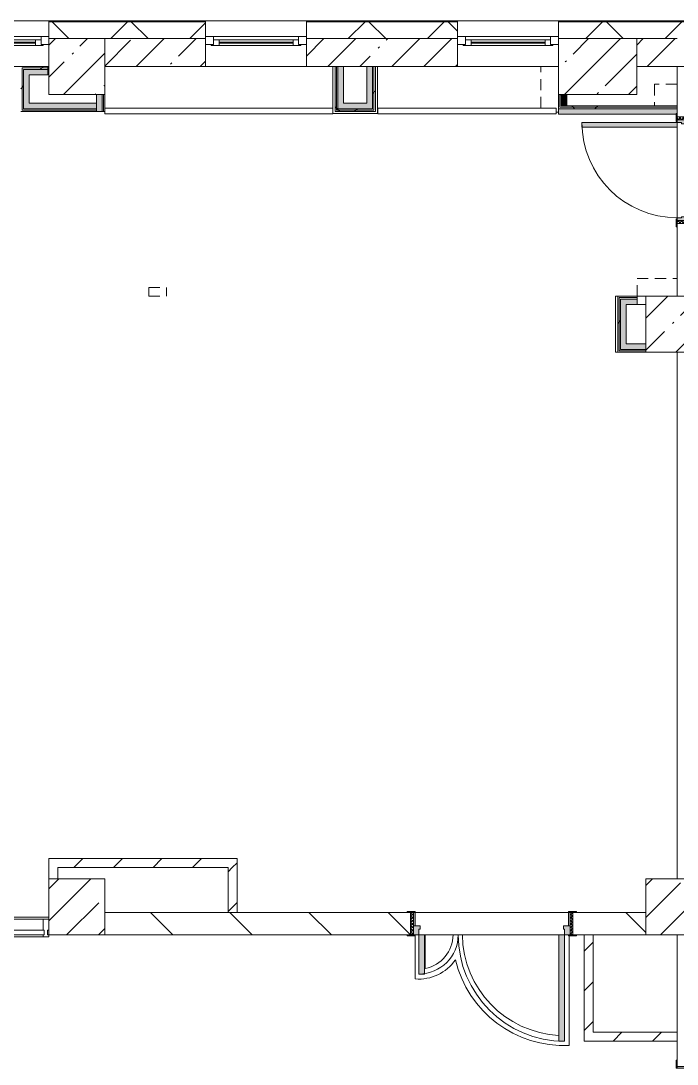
# Model space of a CAD drawing. Header units: millimetres. Extents: x 35143 to 244272, y -8553 to 29000.
# Drawn here: x 232612 to 238472, y 12246 to 21558 of the extents above; entities that cross this region are included whole.
import ezdxf

# ---------------------------------------------------------------- set-up
doc = ezdxf.new("R2010")
doc.units = ezdxf.units.MM
doc.linetypes.add('200_ШТРИХ__ш1_п0_6_', pattern=[160, 100, -60])
for name, color, linetype, lineweight in [('A-DETL-MBND-1', 7, '200_ШТРИХ__ш1_п0_6_', 9), ('A-GLAZ-1', 7, 'Continuous', 5), ('A-GLAZ-CURT-1', 7, 'Continuous', 5), ('A-GLAZ-CWMG-1', 7, 'Continuous', 5), ('A-WALL', 7, 'Continuous', 9), ('A-WALL-4', 7, 'Continuous', 5), ('I-WALL-5', 7, 'Continuous', 5), ('S-COLS-1', 7, 'Continuous', 5)]:
    doc.layers.add(name, color=color, linetype=linetype, lineweight=lineweight)
for name, color, linetype, lineweight, true_color in [('A-DOOR-3', 7, 'Continuous', 5, 0xaaaaaa), ('A-DOOR-4', 7, 'Continuous', 5, 0xe2e2e2), ('A-DOOR-FRAM-3', 7, 'Continuous', 5, 0xe2e2e2), ('A-DOOR-FRAM-4', 7, 'Continuous', 5, 0xaaaaaa), ('A-FLOR-2', 7, 'Continuous', 5, 0xaaaaaa), ('I-WALL-3', 7, 'Continuous', 5, 0xe7e7e7), ('I-WALL-4', 7, 'Continuous', 9, 0xe7e7e7)]:
    doc.layers.add(name, color=color, linetype=linetype, lineweight=lineweight, true_color=true_color)
pattern_1 = [(45, (117261.88, 0), (-285.1231, 285.1231), []), (45, (117547, 0), (-285.1231, 285.1231), [504.031, -100.806, 16.764, -84.042])]
pattern_2 = [(45, (117261.88, 0), (-176.7767, 176.7767), [])]
pattern_3 = [(45, (117261.9, 0), (-530.33, 530.33), []), (135, (117261.9, 0), (-530.33, -530.33), [])]

# ---------------------------------------------------------------- blocks, each defined once
blk = doc.blocks.new('110_Дверь_СКБ_2Ст - Д-1_л_Лестничная клетка EIS60 2-32142534-2_1_2_птичка')
at = {"layer": 'A-DOOR-4'}
for points in [[(662.5, 110), (662.5, 1010), (612.5, 1010), (612.5, 110)], [(-587.5, 510), (-637.5, 510), (-637.5, 110), (-587.5, 110), (-587.5, 433.2)], [(712.5, 30), (697.5, 30), (697.5, -110), (712.5, -110), (712.5, -30.6)]]:
    blk.add_hatch(color=256, dxfattribs=at).paths.add_polyline_path(points)
h = blk.add_hatch(color=256, dxfattribs=at)
h.paths.add_polyline_path([(712.5, 110), (662.5, 110), (662.5, 60), (652.5, 60), (652.5, 30), (712.5, 30)])
h.paths.add_polyline_path([(-627.5, 30), (-627.5, 60), (-637.5, 60), (-637.5, 110), (-687.5, 110), (-687.5, 30)])
at = {"layer": 'A-DOOR-FRAM-3'}
for points in [[(-672.5, 110), (-672.5, 118), (-742.5, 118), (-742.5, 110)], [(767.5, 110), (767.5, 118), (697.5, 118), (697.5, 110)], [(-672.5, 30), (-687.5, 30), (-687.5, -110), (-672.5, -110), (-672.5, -30.6)], [(-672.5, -110), (-742.5, -110), (-742.5, -118), (-672.5, -118)], [(767.5, -118), (767.5, -110), (697.5, -110), (697.5, -118)]]:
    blk.add_hatch(color=256, dxfattribs=at).paths.add_polyline_path(points)
at = {"layer": 'A-DOOR-3'}
for p, q in [((662.5, 1010), (612.5, 1010)), ((612.5, 1010), (612.5, 110)), ((662.5, 110), (662.5, 1010)), ((-637.5, 510), (-637.5, 110)), ((-587.5, 510), (-637.5, 510)), ((-587.5, 110), (-587.5, 510)), ((-637.5, 110), (-587.5, 110)), ((612.5, 110), (662.5, 110))]:
    blk.add_line(p, q, dxfattribs=at)
for centre, radius, start, end in [((662.5, 110), 900, 90, 180), ((-637.5, 110), 400, 360, 90)]:
    blk.add_arc(centre, radius, start, end, dxfattribs=at)
at = {"layer": 'A-DOOR-FRAM-4'}
for p, q in [((-672.5, 118), (-742.5, 118)), ((-742.5, 118), (-742.5, 110)), ((-742.5, 110), (-672.5, 110)), ((-637.5, 110), (-687.5, 110)), ((-687.5, 110), (-687.5, 30)), ((-672.5, 110), (-672.5, 118)), ((-637.5, 60), (-637.5, 110)), ((662.5, 110), (662.5, 60)), ((712.5, 110), (662.5, 110)), ((767.5, 118), (697.5, 118)), ((697.5, 118), (697.5, 110)), ((697.5, 110), (767.5, 110)), ((712.5, 30), (712.5, 110)), ((767.5, 110), (767.5, 118)), ((-687.5, 30), (-627.5, 30)), ((-672.5, 30), (-687.5, 30)), ((-687.5, 30), (-687.5, -110)), ((-672.5, -110), (-672.5, 30)), ((-627.5, 60), (-637.5, 60)), ((-627.5, 30), (-627.5, 60)), ((662.5, 60), (652.5, 60)), ((652.5, 60), (652.5, 30)), ((652.5, 30), (712.5, 30)), ((712.5, 30), (697.5, 30)), ((697.5, 30), (697.5, -110)), ((712.5, -110), (712.5, 30)), ((-672.5, -110), (-742.5, -110)), ((-742.5, -110), (-742.5, -118)), ((-742.5, -118), (-672.5, -118)), ((-687.5, -110), (-672.5, -110)), ((-672.5, -118), (-672.5, -110)), ((697.5, -110), (712.5, -110)), ((767.5, -110), (697.5, -110)), ((697.5, -110), (697.5, -118)), ((697.5, -118), (767.5, -118)), ((767.5, -118), (767.5, -110))]:
    blk.add_line(p, q, dxfattribs=at)
blk = doc.blocks.new('120_Окно_СКБ_1Ст - 120_Окно_СКБ_1Ст 900х2500_h_ с форточкой-V139-2_1_2_птичка')
at = {"layer": 'A-GLAZ-1'}
for p, q in [((-450, -127), (-450, -57)), ((-450, -57), (-380, -57)), ((450, -57), (-450, -57)), ((-380, -57), (-380, -127)), ((380, -87), (-380, -87)), ((-380, -87), (-380, -127)), ((-330, -137), (-330, -87)), ((330, -137), (330, -87)), ((380, -127), (380, -57)), ((380, -57), (450, -57)), ((380, -127), (380, -87)), ((450, -57), (450, -127)), ((-380, -127), (-450, -127)), ((-450, -127), (-400, -127)), ((-380, -127), (-400, -127)), ((-400, -127), (-400, -137)), ((-400, -137), (400, -137)), ((400, -137), (-400, -137)), ((-330, -107), (330, -107)), ((330, -117), (-330, -117)), ((450, -127), (380, -127)), ((400, -127), (380, -127)), ((400, -127), (449.8, -127)), ((400, -137), (400, -127))]:
    blk.add_line(p, q, dxfattribs=at)
blk = doc.blocks.new('110_Дверь_СКБ_1Ст_Внутренняя1 - Д-8 950x2100h_охрана-V90-2_1_2_птичка')
at = {"layer": 'A-DOOR-3'}
h = blk.add_hatch(dxfattribs=at)
h.set_pattern_fill('FP_100', color=256, style=0, pattern_type=2)
h.set_pattern_definition([(135, (1826.41, 164.685), (-14.14214, -14.14214), []), (225, (1826.41, 164.685), (14.14214, -14.14214), [])])
h.paths.add_polyline_path([(487.5, 100), (462.5, 100), (462.5, -100), (487.5, -100), (487.5, -34.8)])
at = {"layer": 'A-DOOR-4'}
h = blk.add_hatch(color=256, dxfattribs=at)
h.paths.add_polyline_path([(-437.5, 100), (-437.5, 20), (-402.5, 20), (-402.5, 60), (-412.5, 60), (-416.2, 100)])
h.paths.add_polyline_path([(437.5, 100), (437.5, 60), (427.5, 60), (427.5, 20), (462.5, 20), (462.5, 100)])
at = {"layer": 'A-DOOR-FRAM-3'}
for points in [[(397.5, 950), (397.5, 100), (437.5, 100), (437.5, 950)], [(-492.5, 108), (-492.5, 100), (-422.5, 100), (-422.5, 108)], [(511.4, 108), (447.5, 108), (447.5, 100), (517.5, 100), (517.5, 108)], [(-422.5, 20), (-437.5, 20), (-437.5, -100), (-422.5, -100), (-422.5, -34.8)], [(462.5, 20), (447.5, 20), (447.5, -100), (462.5, -100), (462.5, -34.8)], [(-492.5, -100), (-492.5, -108), (-422.5, -108), (-422.5, -100)], [(517.5, -100), (447.5, -100), (447.5, -108), (517.5, -108)]]:
    blk.add_hatch(color=256, dxfattribs=at).paths.add_polyline_path(points)
at = {"layer": 'A-DOOR-FRAM-4'}
h = blk.add_hatch(dxfattribs=at)
h.set_pattern_fill('FP_101', color=256, style=0, pattern_type=2)
h.set_pattern_definition([(45, (-296.384, 164.685), (-14.1421, 14.1421), []), (135, (-296.384, 164.685), (-14.1421, -14.1421), [])])
h.paths.add_polyline_path([(-437.5, 100), (-462.5, 100), (-462.5, -100), (-437.5, -100), (-437.5, -34.8)])
at = {"layer": 'A-DOOR-3'}
for p, q in [((437.5, 950), (397.5, 950)), ((397.5, 950), (397.5, 100)), ((437.5, 100), (437.5, 950)), ((397.5, 100), (437.5, 100))]:
    blk.add_line(p, q, dxfattribs=at)
blk.add_arc((437.5, 100), 850, 90, 180, dxfattribs=at)
at = {"layer": 'A-DOOR-FRAM-4'}
for p, q in [((-422.5, 108), (-492.5, 108)), ((-492.5, 108), (-492.5, 100)), ((-492.5, 100), (-422.5, 100)), ((-437.5, 100), (-462.5, 100)), ((-462.5, 100), (-462.5, -100)), ((-412.5, 100), (-437.5, 100)), ((-437.5, 100), (-437.5, 20)), ((-437.5, -100), (-437.5, 100)), ((-422.5, 100), (-437.5, 100)), ((-437.5, 100), (-437.5, 99)), ((-437.5, 99), (-422.5, 99)), ((-422.5, 100), (-422.5, 108)), ((-422.5, 99), (-422.5, 100)), ((-412.5, 60), (-412.5, 100)), ((437.5, 100), (437.5, 60)), ((462.5, 100), (437.5, 100)), ((517.5, 108), (447.5, 108)), ((447.5, 108), (447.5, 100)), ((462.5, 100), (447.5, 100)), ((447.5, 100), (447.5, 99)), ((447.5, 100), (517.5, 100)), ((447.5, 99), (462.5, 99)), ((462.5, 20), (462.5, 100)), ((487.5, 100), (462.5, 100)), ((462.5, 100), (462.5, -100)), ((462.5, 99), (462.5, 100)), ((487.5, -100), (487.5, 100)), ((517.5, 100), (517.5, 108)), ((-437.5, 20), (-402.5, 20)), ((-422.5, 20), (-437.5, 20)), ((-437.5, 20), (-437.5, -100)), ((-422.5, -100), (-422.5, 20)), ((-402.5, 60), (-412.5, 60)), ((-402.5, 20), (-402.5, 60)), ((437.5, 60), (427.5, 60)), ((427.5, 60), (427.5, 20)), ((427.5, 20), (462.5, 20)), ((462.5, 20), (447.5, 20)), ((447.5, 20), (447.5, -100)), ((462.5, -100), (462.5, 20)), ((-422.5, -100), (-492.5, -100)), ((-492.5, -100), (-492.5, -108)), ((-492.5, -108), (-422.5, -108)), ((-462.5, -100), (-437.5, -100)), ((-437.5, -100), (-422.5, -100)), ((-422.5, -108), (-422.5, -100)), ((447.5, -100), (462.5, -100)), ((517.5, -100), (447.5, -100)), ((447.5, -100), (447.5, -108)), ((447.5, -108), (517.5, -108)), ((462.5, -100), (487.5, -100)), ((517.5, -108), (517.5, -100))]:
    blk.add_line(p, q, dxfattribs=at)
blk = doc.blocks.new('120_Окно_СКБ_2Ст_Фрамуга сверху - 120_Окно_СКБ_2Ст_2300х2500_h_ ДОО-V162-2_1_2_птичка')
at = {"layer": 'A-GLAZ-1'}
for p, q in [((-1150, -127), (-1150, -57)), ((-1150, -57), (-1080, -57)), ((1150, -57), (-1150, -57)), ((-1080, -57), (-1080, -127)), ((-1080, -57), (1080, -57)), ((520, -87), (-1080, -87)), ((-1080, -87), (-1080, -127)), ((-1030, -137), (-1030, -87)), ((470, -137), (470, -87)), ((520, -127), (520, -57)), ((520, -57), (590, -57)), ((520, -127), (520, -87)), ((590, -57), (590, -127)), ((1080, -87), (590, -87)), ((590, -87), (590, -127)), ((640, -137), (640, -87)), ((1030, -137), (1030, -87)), ((1080, -127), (1080, -57)), ((1080, -57), (1150, -57)), ((1080, -127), (1080, -87)), ((1150, -57), (1150, -127)), ((-1080, -127), (-1150, -127)), ((-1150, -127), (-1100, -127)), ((-1080, -127), (-1100, -127)), ((-1100, -127), (-1100, -137)), ((-1100, -137), (540, -137)), ((540, -137), (-1100, -137)), ((-1030, -107), (470, -107)), ((470, -117), (-1030, -117)), ((590, -127), (520, -127)), ((540, -127), (520, -127)), ((540, -127), (570, -127)), ((540, -127), (570, -127)), ((540, -137), (540, -127)), ((590, -127), (570, -127)), ((570, -127), (570, -137)), ((570, -137), (1100, -137)), ((1100, -137), (570, -137)), ((640, -107), (1030, -107)), ((1030, -117), (640, -117)), ((1150, -127), (1080, -127)), ((1100, -127), (1080, -127)), ((1100, -127), (1150, -127)), ((1100, -137), (1100, -127))]:
    blk.add_line(p, q, dxfattribs=at)
blk = doc.blocks.new('120_Окно_СКБ_1Ст - 120_Окно_СКБ_1Ст 900х2500_h_ с форточкой-22877787-2_1_2_птичка')
at = {"layer": 'A-GLAZ-1'}
for p, q in [((-450, -127), (-450, -57)), ((-450, -57), (-380, -57)), ((450, -57), (-450, -57)), ((-380, -57), (-380, -127)), ((380, -87), (-380, -87)), ((-380, -87), (-380, -127)), ((-330, -137), (-330, -87)), ((330, -137), (330, -87)), ((380, -127), (380, -57)), ((380, -57), (450, -57)), ((380, -127), (380, -87)), ((450, -57), (450, -127)), ((-380, -127), (-450, -127)), ((-450, -127), (-400, -127)), ((-380, -127), (-400, -127)), ((-400, -127), (-400, -137)), ((-400, -137), (400, -137)), ((400, -137), (-400, -137)), ((-330, -107), (330, -107)), ((330, -117), (-330, -117)), ((450, -127), (380, -127)), ((400, -127), (380, -127)), ((400, -127), (450, -127)), ((400, -137), (400, -127))]:
    blk.add_line(p, q, dxfattribs=at)
blk = doc.blocks.new('BSC_Колонна _Прямоугольная - 700х500-23282984-2_1_2_птичка')
at = {"layer": 'S-COLS-1'}
h = blk.add_hatch(dxfattribs=at)
h.set_pattern_fill('FP_152', color=256, style=0, pattern_type=2)
h.set_pattern_definition([(45, (-120500, -21150), (-285.1231, 285.1231), []), (45, (-120214.88, -21150), (-285.1231, 285.1231), [504.031, -100.806, 16.764, -84.042])])
h.paths.add_polyline_path([(-138.1, -250), (350, -250), (350, 250), (-350, 250), (-350, -250)])
for p, q in [((350, 250), (-350, 250)), ((-350, 250), (-350, -250)), ((350, -250), (350, 250)), ((-350, -250), (350, -250))]:
    blk.add_line(p, q, dxfattribs=at)
blk = doc.blocks.new('BSC_Колонна _Прямоугольная - 500х500-23282985-2_1_2_птичка')
at = {"layer": 'S-COLS-1'}
h = blk.add_hatch(dxfattribs=at)
h.set_pattern_fill('FP_153', color=256, style=0, pattern_type=2)
h.set_pattern_definition([(45, (-115850.45, -21150), (-285.1231, 285.1231), []), (45, (-115565.32, -21150), (-285.1231, 285.1231), [504.031, -100.806, 16.764, -84.042])])
h.paths.add_polyline_path([(-250, -250), (250, -250), (250, 250), (-250, 250), (-250, -95.3)])
for p, q in [((250, 250), (-250, 250)), ((-250, 250), (-250, -250)), ((250, -250), (250, 250)), ((-250, -250), (250, -250))]:
    blk.add_line(p, q, dxfattribs=at)
blk = doc.blocks.new('BSC_Колонна _Прямоугольная - 500х500-22291386-2_1_2_птичка')
at = {"layer": 'S-COLS-1'}
h = blk.add_hatch(dxfattribs=at)
h.set_pattern_fill('FP_173', color=256, style=0, pattern_type=2)
h.set_pattern_definition([(45, (-121180, -13650), (-285.1231, 285.1231), []), (45, (-120894.88, -13650), (-285.1231, 285.1231), [504.031, -100.806, 16.764, -84.042])])
h.paths.add_polyline_path([(-250, -250), (250, -250), (250, 250), (-250, 250), (-250, -115.2)])
for p, q in [((250, 250), (-250, 250)), ((-250, 250), (-250, -250)), ((250, -250), (250, 250)), ((-250, -250), (250, -250))]:
    blk.add_line(p, q, dxfattribs=at)
blk = doc.blocks.new('BSC_Колонна _Прямоугольная - 500х500-V196-2_1_2_птичка')
at = {"layer": 'S-COLS-1'}
h = blk.add_hatch(dxfattribs=at)
h.set_pattern_fill('FP_182', color=256, style=0, pattern_type=2)
h.set_pattern_definition([(45, (-121180, -18850), (-285.1231, 285.1231), []), (45, (-120894.88, -18850), (-285.1231, 285.1231), [504.031, -100.806, 16.764, -84.042])])
h.paths.add_polyline_path([(-250, -250), (250, -250), (250, 250), (-250, 250), (-250, -109.1)])
for p, q in [((250, 250), (-250, 250)), ((-250, 250), (-250, -250)), ((250, -250), (250, 250)), ((-250, -250), (250, -250))]:
    blk.add_line(p, q, dxfattribs=at)
blk = doc.blocks.new('110_Дверь_СКБ_2Ст - Д-6_п__ ДОО_Дв_1450x2100h_Дверь из раздевальной в коридор-32371698-2_1_2_птичка')
at = {"layer": 'A-DOOR-3'}
h = blk.add_hatch(dxfattribs=at)
h.set_pattern_fill('FP_188', color=256, style=0, pattern_type=2)
h.set_pattern_definition([(225, (1576.41, -164.685), (-14.14214, 14.14214), []), (135, (1576.41, -164.685), (14.14214, 14.14214), [])])
h.paths.add_polyline_path([(737.5, -100), (737.5, 100), (712.5, 100), (712.5, -100)])
at = {"layer": 'A-DOOR-4'}
h = blk.add_hatch(color=256, dxfattribs=at)
h.paths.add_polyline_path([(-637.5, -100), (-637.5, -50), (-627.5, -50), (-627.5, -20), (-687.5, -20), (-687.5, -100)])
h.paths.add_polyline_path([(662.5, -100), (712.5, -100), (712.5, -20), (652.5, -20), (652.5, -50), (662.5, -50)])
for points in [[(-587.5, -450), (-587.5, -100), (-637.5, -100), (-637.5, -450)], [(612.5, -1050), (662.5, -1050), (662.5, -100), (612.5, -100)]]:
    blk.add_hatch(color=256, dxfattribs=at).paths.add_polyline_path(points)
at = {"layer": 'A-DOOR-FRAM-3'}
for points in [[(-672.5, 100), (-672.5, 108), (-742.5, 108), (-742.5, 100)], [(-672.5, -20), (-672.5, 100), (-687.5, 100), (-687.5, -20)], [(767.5, 100), (767.5, 108), (697.5, 108), (697.5, 100)], [(712.5, -20), (712.5, 100), (697.5, 100), (697.5, -20)], [(-672.5, -108), (-672.5, -100), (-742.5, -100), (-742.5, -108)], [(767.5, -108), (767.5, -100), (697.5, -100), (697.5, -108)]]:
    blk.add_hatch(color=256, dxfattribs=at).paths.add_polyline_path(points)
at = {"layer": 'A-DOOR-FRAM-4'}
h = blk.add_hatch(dxfattribs=at)
h.set_pattern_fill('FP_189', color=256, style=0, pattern_type=2)
h.set_pattern_definition([(315, (-546.384, -164.685), (-14.1421, -14.1421), []), (225, (-546.384, -164.685), (-14.1421, 14.1421), [])])
h.paths.add_polyline_path([(-687.5, -100), (-687.5, 100), (-712.5, 100), (-712.5, -100)])
at = {"layer": 'A-DOOR-3'}
for p, q in [((-637.5, -100), (-587.5, -100)), ((-637.5, -450), (-637.5, -100)), ((-587.5, -100), (-587.5, -450)), ((612.5, -100), (662.5, -100)), ((612.5, -1050), (612.5, -100)), ((662.5, -100), (662.5, -1050)), ((-587.5, -450), (-637.5, -450)), ((662.5, -1050), (612.5, -1050))]:
    blk.add_line(p, q, dxfattribs=at)
for centre, radius, start, end in [((-637.5, -100), 350, 270, 0), ((662.5, -100), 950, 180, 270)]:
    blk.add_arc(centre, radius, start, end, dxfattribs=at)
at = {"layer": 'A-DOOR-FRAM-4'}
for p, q in [((-742.5, 108), (-672.5, 108)), ((-742.5, 100), (-742.5, 108)), ((-672.5, 100), (-742.5, 100)), ((-712.5, 100), (-687.5, 100)), ((-712.5, -100), (-712.5, 100)), ((-687.5, 100), (-687.5, -100)), ((-687.5, 100), (-672.5, 100)), ((-687.5, -20), (-687.5, 100)), ((-672.5, 108), (-672.5, 100)), ((-672.5, 100), (-672.5, -20)), ((697.5, 100), (697.5, 108)), ((697.5, 108), (767.5, 108)), ((697.5, -20), (697.5, 100)), ((697.5, 100), (712.5, 100)), ((767.5, 100), (697.5, 100)), ((712.5, -100), (712.5, 100)), ((712.5, 100), (737.5, 100)), ((712.5, 100), (712.5, -20)), ((737.5, 100), (737.5, -100)), ((767.5, 108), (767.5, 100)), ((-687.5, -20), (-627.5, -20)), ((-687.5, -100), (-687.5, -20)), ((-672.5, -20), (-687.5, -20)), ((-637.5, -50), (-637.5, -100)), ((-627.5, -50), (-637.5, -50)), ((-627.5, -20), (-627.5, -50)), ((652.5, -20), (712.5, -20)), ((652.5, -50), (652.5, -20)), ((662.5, -50), (652.5, -50)), ((662.5, -100), (662.5, -50)), ((712.5, -20), (697.5, -20)), ((712.5, -20), (712.5, -100)), ((-742.5, -100), (-672.5, -100)), ((-742.5, -108), (-742.5, -100)), ((-672.5, -108), (-742.5, -108)), ((-687.5, -100), (-712.5, -100)), ((-637.5, -100), (-687.5, -100)), ((-672.5, -100), (-672.5, -108)), ((712.5, -100), (662.5, -100)), ((697.5, -108), (697.5, -100)), ((697.5, -100), (767.5, -100)), ((767.5, -108), (697.5, -108)), ((737.5, -100), (712.5, -100)), ((767.5, -100), (767.5, -108))]:
    blk.add_line(p, q, dxfattribs=at)
blk = doc.blocks.new('Системная панель - Стекло - 40мм-32428871-2_1_2_птичка')
at = {"layer": 'A-GLAZ-CURT-1'}
for p, q in [((749.5, 0), (-749.5, 0)), ((-749.5, 0), (-749.5, -40)), ((749.5, -40), (749.5, 0)), ((-749.5, -40), (749.5, -40))]:
    blk.add_line(p, q, dxfattribs=at)
blk = doc.blocks.new('Прямоугольный импост - Импост структурный с накладкой - 160мм Темный-32428319-2_1_2_птичка')
at = {"layer": 'A-GLAZ-CWMG-1'}
for p, q in [((0, 140), (-50, 140)), ((-50, 140), (-50, 40)), ((0, 40), (0, 140)), ((-50, 40), (-40, 40)), ((-40, 0), (-50, 0)), ((-50, 0), (-50, -17)), ((-40, 40), (-40, 0)), ((-10, 0), (-10, 40)), ((-10, 40), (0, 40)), ((0, 0), (-10, 0)), ((0, -17), (0, 0)), ((-50, -17), (0, -17))]:
    blk.add_line(p, q, dxfattribs=at)
blk = doc.blocks.new('Прямоугольный импост - Импост структурный с накладкой - 160мм Темный-32428868-2_1_2_птичка')
at = {"layer": 'A-GLAZ-CWMG-1'}
for p, q in [((114070.5, 13540), (115549.5, 13540)), ((114070.5, 13383), (115549.5, 13383))]:
    blk.add_line(p, q, dxfattribs=at)

msp = doc.modelspace()

# ---------------------------------------------------------------- hatches: boundary and pattern name
at = {"layer": 'A-WALL-4'}
h = msp.add_hatch(dxfattribs=at)
h.set_pattern_fill('FP_87', color=256, style=0, pattern_type=2)
h.set_pattern_definition([(45, (117261.9, 0), (-353.5534, 353.5534), []), (135, (117261.9, 0), (-353.5534, -353.5534), [])])
h.paths.add_polyline_path([(242491.9, 21400), (242491.9, 21550), (237412.1, 21550), (237412.1, 21400), (242341.9, 21400)])
h.paths.add_polyline_path([(236512.1, 21400), (236512.1, 21550), (235162.3, 21550), (235162.3, 21400), (235768.7, 21400)])
h.paths.add_polyline_path([(223711, 21400), (224112.3, 21400), (224112.3, 21550), (222812.1, 21550), (222812.1, 21400), (223311.9, 21400)])
h.paths.add_polyline_path([(226312.3, 21400), (226312.3, 21550), (225012.3, 21550), (225012.3, 21400), (225566, 21400)])
h.paths.add_polyline_path([(227212.3, 21400), (228511.9, 21400), (228511.9, 21550), (227212.3, 21550)])
h.paths.add_polyline_path([(233362.3, 21400), (234262.3, 21400), (234262.3, 21550), (232862.3, 21550), (232862.3, 21400), (232986.2, 21400)])
h.paths.add_polyline_path([(229411.9, 21400), (230562.3, 21400), (230562.3, 21550), (229411.9, 21550)])
h.paths.add_polyline_path([(217218.3, 21400), (218411.9, 21400), (218411.9, 21550), (213871.9, 21550), (213871.9, 21400), (216290.8, 21400)])
h.paths.add_polyline_path([(219311.9, 21400), (220512.1, 21400), (220512.1, 21550), (219311.9, 21550)])
h.paths.add_polyline_path([(210571.9, 21400), (210571.9, 21550), (210321.9, 21550), (210321.9, 21400)])
at = {"layer": 'I-WALL-3'}
for points in [[(232852.3, 21075), (232852.3, 21125), (232687.3, 21125), (232687.3, 21075)], [(233337.3, 20749), (233337.3, 20900), (233287.3, 20900), (233287.3, 20749)], [(238463.9, 20724), (238463.9, 20730), (238471.9, 20730), (238471.9, 20774), (237411.9, 20774), (237411.9, 20724), (237623.8, 20724)], [(238017.5, 18625), (238017.5, 19025), (237967.5, 19025), (237967.5, 18625)], [(238191.9, 18625), (238191.9, 18675), (238017.5, 18675), (238017.5, 18625)]]:
    msp.add_hatch(color=256, dxfattribs=at).paths.add_polyline_path(points)
at = {"layer": 'I-WALL-4'}
for points in [[(235492.4, 20774), (235492.4, 21150), (235442.4, 21150), (235442.4, 20774)], [(235752.4, 20824), (235752.4, 21150), (235702.4, 21150), (235702.4, 20824)], [(232637.3, 20774), (232687.3, 20774), (232687.3, 21125), (232637.3, 21125), (232637.3, 21054.7)], [(237486.9, 20799), (237486.9, 20900), (237436.9, 20900), (237436.9, 20799)], [(232687.3, 20774), (233287.3, 20774), (233287.3, 20824), (232687.3, 20824)], [(235492.4, 20774), (235752.4, 20774), (235752.4, 20824), (235492.4, 20824)], [(238113.9, 19025), (238113.9, 19075), (237967.5, 19075), (237967.5, 19025), (238087.5, 19025)]]:
    msp.add_hatch(color=256, dxfattribs=at).paths.add_polyline_path(points)
at = {"layer": 'I-WALL-5'}
h = msp.add_hatch(dxfattribs=at)
h.set_pattern_fill('FP_95', color=256, style=0, pattern_type=2)
h.set_pattern_definition(pattern_1)
h.paths.add_polyline_path([(229411.9, 21150), (230562.3, 21150), (230562.3, 21400), (229411.9, 21400)])
h.paths.add_polyline_path([(233362.3, 21150), (234262.3, 21150), (234262.3, 21400), (233362.3, 21400), (233362.3, 21239.3)])
h.paths.add_polyline_path([(238471.9, 21150), (238471.9, 21400), (238111.9, 21400), (238111.9, 21150)])
h.paths.add_polyline_path([(235777.4, 21150), (236512.1, 21150), (236512.1, 21400), (235162.3, 21400), (235162.3, 21150), (235768.7, 21150)])
h.paths.add_polyline_path([(218399.4, 21150), (218411.9, 21150), (218411.9, 21400), (218061.9, 21400), (218061.9, 21150), (218386.9, 21150)])
h.paths.add_polyline_path([(220000.9, 21150), (220512.1, 21150), (220512.1, 21400), (219311.9, 21400), (219311.9, 21150)])
h.paths.add_polyline_path([(223311.9, 21150), (224112.3, 21150), (224112.3, 21400), (223311.9, 21400)])
h.paths.add_polyline_path([(225566, 21150), (226312.3, 21150), (226312.3, 21400), (225012.3, 21400), (225012.3, 21150), (225486.9, 21150)])
h.paths.add_polyline_path([(228511.9, 21150), (228511.9, 21400), (228311.9, 21400), (228311.9, 21150), (228348.6, 21150)])
h.paths.add_polyline_path([(227611.9, 21150), (227611.9, 21400), (227212.3, 21400), (227212.3, 21150), (227421.1, 21150)])
h = msp.add_hatch(dxfattribs=at)
h.set_pattern_fill('FP_187', color=256, style=0, pattern_type=2)
h.set_pattern_definition(pattern_3)
h.paths.add_polyline_path([(232612.3, 20749), (232624.8, 20749), (232624.8, 21150), (232612.3, 21150), (232612.3, 21054.7)])
h = msp.add_hatch(dxfattribs=at)
h.set_pattern_fill('FP_187', color=256, style=0, pattern_type=2)
h.set_pattern_definition(pattern_3)
h.paths.add_polyline_path([(232687.3, 21137.5), (232852.3, 21137.5), (232852.3, 21150), (232624.8, 21150), (232624.8, 21137.5), (232637.3, 21137.5)])
h = msp.add_hatch(dxfattribs=at)
h.set_pattern_fill('FP_187', color=256, style=0, pattern_type=2)
h.set_pattern_definition(pattern_3)
h.paths.add_polyline_path([(235429.9, 20749), (235429.9, 21150), (235417.4, 21150), (235417.4, 20749)])
h = msp.add_hatch(dxfattribs=at)
h.set_pattern_fill('FP_187', color=256, style=0, pattern_type=2)
h.set_pattern_definition(pattern_3)
h.paths.add_polyline_path([(235442.4, 20761.5), (235442.4, 21150), (235429.9, 21150), (235429.9, 20761.5)])
h = msp.add_hatch(dxfattribs=at)
h.set_pattern_fill('FP_187', color=256, style=0, pattern_type=2)
h.set_pattern_definition(pattern_3)
h.paths.add_polyline_path([(235752.4, 20774), (235764.9, 20774), (235764.9, 21150), (235752.4, 21150), (235752.4, 20824)])
h = msp.add_hatch(dxfattribs=at)
h.set_pattern_fill('FP_187', color=256, style=0, pattern_type=2)
h.set_pattern_definition(pattern_3)
h.paths.add_polyline_path([(235777.4, 20761.5), (235777.4, 21150), (235764.9, 21150), (235768.7, 20761.5)])
h = msp.add_hatch(dxfattribs=at)
h.set_pattern_fill('FP_187', color=256, style=0, pattern_type=2)
h.set_pattern_definition(pattern_3)
h.paths.add_polyline_path([(232624.8, 20761.5), (232637.3, 20761.5), (232637.3, 21137.5), (232624.8, 21137.5), (232624.8, 21054.7)])
h = msp.add_hatch(dxfattribs=at)
h.set_pattern_fill('FP_187', color=256, style=0, pattern_type=2)
h.set_pattern_definition(pattern_3)
h.paths.add_polyline_path([(232852.3, 21125), (232852.3, 21137.5), (232637.3, 21137.5), (232637.3, 21125), (232687.3, 21125)])
h = msp.add_hatch(dxfattribs=at)
h.set_pattern_fill('FP_187', color=256, style=0, pattern_type=2)
h.set_pattern_definition(pattern_3)
h.paths.add_polyline_path([(233349.8, 20749), (233349.8, 20900), (233337.3, 20900), (233337.3, 20749)])
h = msp.add_hatch(dxfattribs=at)
h.set_pattern_fill('FP_187', color=256, style=0, pattern_type=2)
h.set_pattern_definition(pattern_3)
h.paths.add_polyline_path([(237436.9, 20799), (237436.9, 20900), (237424.4, 20900), (237424.4, 20799)])
h = msp.add_hatch(dxfattribs=at)
h.set_pattern_fill('FP_187', color=256, style=0, pattern_type=2)
h.set_pattern_definition(pattern_3)
h.paths.add_polyline_path([(235442.4, 20761.5), (235764.9, 20761.5), (235764.9, 20774), (235442.4, 20774)])
h = msp.add_hatch(dxfattribs=at)
h.set_pattern_fill('FP_187', color=256, style=0, pattern_type=2)
h.set_pattern_definition(pattern_3)
h.paths.add_polyline_path([(238471.9, 20774), (238471.9, 20786.5), (237411.9, 20786.5), (237411.9, 20774), (237623.8, 20774)])
h = msp.add_hatch(dxfattribs=at)
h.set_pattern_fill('FP_187', color=256, style=0, pattern_type=2)
h.set_pattern_definition(pattern_3)
h.paths.add_polyline_path([(238471.9, 20786.5), (238471.9, 20799), (237424.4, 20799), (237424.4, 20786.5), (237623.8, 20786.5)])
h = msp.add_hatch(dxfattribs=at)
h.set_pattern_fill('FP_187', color=256, style=0, pattern_type=2)
h.set_pattern_definition(pattern_3)
h.paths.add_polyline_path([(235777.4, 20749), (235777.4, 20761.5), (235429.9, 20761.5), (235429.9, 20749), (235768.7, 20749)])
h = msp.add_hatch(dxfattribs=at)
h.set_pattern_fill('FP_187', color=256, style=0, pattern_type=2)
h.set_pattern_definition(pattern_3)
h.paths.add_polyline_path([(237955, 18600), (237955, 19087.5), (237942.5, 19087.5), (237942.5, 18600)])
h = msp.add_hatch(dxfattribs=at)
h.set_pattern_fill('FP_187', color=256, style=0, pattern_type=2)
h.set_pattern_definition(pattern_3)
h.paths.add_polyline_path([(237967.5, 18612.5), (237967.5, 19075), (237955, 19075), (237955, 18612.5)])
h = msp.add_hatch(dxfattribs=at)
h.set_pattern_fill('FP_99', color=256, style=0, pattern_type=2)
h.set_pattern_definition(pattern_2)
h.paths.add_polyline_path([(234542.3, 14000), (234542.3, 14080), (232941.9, 14080), (232941.9, 14000), (234462.3, 14000)])
h = msp.add_hatch(dxfattribs=at)
h.set_pattern_fill('FP_99', color=256, style=0, pattern_type=2)
h.set_pattern_definition(pattern_2)
h.paths.add_polyline_path([(234542.3, 13600), (234542.3, 14000), (234462.3, 14000), (234462.3, 13600)])
h = msp.add_hatch(dxfattribs=at)
h.set_pattern_fill('FP_98', color=256, style=0, pattern_type=2)
h.set_pattern_definition([(135, (117261.9, 0), (-353.5534, -353.5534), [])])
h.paths.add_polyline_path([(233362.3, 13400), (236091.9, 13400), (236091.9, 13600), (233362.3, 13600), (233362.3, 13534.8)])
h.paths.add_polyline_path([(237541.9, 13400), (238191.9, 13400), (238191.9, 13600), (237541.9, 13600), (237541.9, 13534.8)])
h = msp.add_hatch(dxfattribs=at)
h.set_pattern_fill('FP_99', color=256, style=0, pattern_type=2)
h.set_pattern_definition(pattern_2)
h.paths.add_polyline_path([(237721.9, 12450), (237721.9, 13400), (237641.9, 13400), (237641.9, 12450)])
h = msp.add_hatch(dxfattribs=at)
h.set_pattern_fill('FP_99', color=256, style=0, pattern_type=2)
h.set_pattern_definition(pattern_2)
h.paths.add_polyline_path([(238471.9, 12450), (238471.9, 12530), (237721.9, 12530), (237721.9, 12450)])
at = {"layer": 'S-COLS-1'}
h = msp.add_hatch(dxfattribs=at)
h.set_pattern_fill('FP_95', color=256, style=0, pattern_type=2)
h.set_pattern_definition(pattern_1)
h.paths.add_polyline_path([(233361.9, 13400), (233361.9, 13900), (232861.9, 13900), (232861.9, 13400), (232986.2, 13400)])

# ---------------------------------------------------------------- linework, layer by layer
at = {"layer": 'A-DETL-MBND-1'}
for p, q in [((237253.9, 20779), (237253.9, 21150)), ((238471.9, 20992), (238269.9, 20992)), ((238269.9, 20992), (238269.9, 20799)), ((237392.1, 20742), (237411.9, 20742)), ((238113.9, 19100), (238113.9, 19258)), ((238113.9, 19258), (238471.9, 19258)), ((233753.9, 19100), (233753.9, 19177.5)), ((233753.9, 19177.5), (233911.9, 19177.5)), ((233753.9, 19100), (233911.9, 19100)), ((233911.9, 19177.5), (233911.9, 19100)), ((238113.9, 19025), (238191.9, 19025))]:
    msp.add_line(p, q, dxfattribs=at)
at = {"layer": 'A-FLOR-2'}
for p, q in [((235397.4, 20779), (235397.4, 21150)), ((235797.4, 21150), (235797.4, 20730)), ((235797.4, 20730), (235397.4, 20730)), ((238471.9, 19800), (238471.9, 20610)), ((238471.9, 20610), (238471.9, 19800)), ((237922.5, 18600), (237922.5, 19100)), ((237922.5, 19100), (237942.5, 19100)), ((238113.9, 19100), (238191.9, 19100)), ((237942.5, 18600), (237922.5, 18600)), ((229801.9, 13557), (232861.9, 13557)), ((236132.8, 13400), (236132.8, 13006.4)), ((236222.8, 13400), (236216.9, 13400)), ((237416.9, 13400), (236222.8, 13400)), ((236222.8, 13100.3), (236222.8, 13400)), ((237506.9, 12411.9), (237506.9, 13392))]:
    msp.add_line(p, q, dxfattribs=at)
for centre, radius, start, end in [((236166.3, 13400), 305, 280.66451, 0), ((237464.3, 13411), 910, 180.6926, 267.00995), ((236166.3, 13400), 395, 265.12655, 325.57769), ((237464.3, 13411), 1000, 193.54971, 272.43764)]:
    msp.add_arc(centre, radius, start, end, dxfattribs=at)
at = {"layer": 'A-WALL'}
for p, q in [((234262.3, 21553), (232862.3, 21553)), ((234262.3, 21550), (232862.3, 21550)), ((236512.1, 21553), (235162.3, 21553)), ((236512.1, 21550), (235162.3, 21550)), ((242494.9, 21553), (237412.1, 21553)), ((242491.9, 21550), (237412.1, 21550)), ((234262.3, 21400), (233362.3, 21400)), ((236512.1, 21400), (235162.3, 21400)), ((238471.9, 21400), (238111.9, 21400)), ((232687.3, 21150), (232624.8, 21150)), ((235492.4, 21150), (235417.4, 21150)), ((235429.9, 20761.5), (235429.9, 21150)), ((235442.4, 20774), (235442.4, 21150)), ((235777.4, 21150), (235702.4, 21150)), ((235752.4, 21150), (235752.4, 20774)), ((235764.9, 21150), (235764.9, 20761.5)), ((238671.9, 21150), (238471.9, 21150)), ((232624.8, 20761.5), (232624.8, 21137.5)), ((232852.3, 21137.5), (232624.8, 21137.5)), ((232637.3, 20774), (232637.3, 21125)), ((232852.3, 21125), (232637.3, 21125)), ((233337.3, 20749), (233337.3, 20900)), ((233349.8, 20749), (233349.8, 20900)), ((237424.4, 20786.5), (237424.4, 20900)), ((237436.9, 20799), (237436.9, 20900)), ((233287.3, 20774), (232637.3, 20774)), ((235752.4, 20774), (235442.4, 20774)), ((238471.9, 20774), (237411.9, 20774)), ((238471.9, 20786.5), (237424.4, 20786.5)), ((237436.9, 20799), (237486.9, 20799)), ((233287.3, 20761.5), (232624.8, 20761.5)), ((235764.9, 20761.5), (235429.9, 20761.5)), ((237955, 19087.5), (237955, 18612.5)), ((237955, 19087.5), (238113.9, 19087.5)), ((237967.5, 19075), (237967.5, 18625)), ((237967.5, 19075), (238113.9, 19075)), ((237967.5, 18625), (238191.9, 18625)), ((237955, 18612.5), (238191.9, 18612.5)), ((234462.3, 13600), (234542.3, 13600)), ((237721.9, 13400), (237641.9, 13400)), ((238471.9, 12450), (238471.9, 12530))]:
    msp.add_line(p, q, dxfattribs=at)
at = {"layer": 'A-WALL-4'}
for p, q in [((237412.1, 21558), (230562.3, 21558)), ((232862.3, 21558), (232862.3, 21400)), ((234262.3, 21400), (234262.3, 21558)), ((235162.3, 21558), (235162.3, 21400)), ((236512.1, 21400), (236512.1, 21558)), ((242499.9, 21558), (237412.1, 21558)), ((237412.1, 21558), (237412.1, 21400))]:
    msp.add_line(p, q, dxfattribs=at)
at = {"layer": 'I-WALL-5'}
for p, q in [((234262.3, 21150), (234262.3, 21400)), ((235162.3, 21400), (235162.3, 21150)), ((236512.1, 21150), (236512.1, 21400)), ((228311.9, 21150), (232862.3, 21150)), ((232852.3, 21075), (232852.3, 21150)), ((235417.4, 21150), (233362.3, 21150)), ((235417.4, 21150), (235417.4, 20749)), ((235492.4, 21150), (235702.4, 21150)), ((235492.4, 20824), (235492.4, 21150)), ((235702.4, 21150), (235702.4, 20824)), ((237411.9, 21150), (235777.4, 21150)), ((235777.4, 20749), (235777.4, 21150)), ((238111.9, 21150), (238471.9, 21150)), ((238471.9, 21150), (238471.9, 20730)), ((232687.3, 20824), (232687.3, 21075)), ((232687.3, 21075), (232852.3, 21075)), ((233287.3, 20900), (233287.3, 20749)), ((233362.3, 20729), (233362.3, 20900)), ((237411.9, 20900), (237411.9, 20724)), ((237486.9, 20799), (237486.9, 20900)), ((233287.3, 20824), (232687.3, 20824)), ((233362.3, 20779), (235397.4, 20779)), ((235397.4, 20729), (235397.4, 20779)), ((235702.4, 20824), (235492.4, 20824)), ((235798.4, 20779), (237392.1, 20779)), ((235798.4, 20779), (235798.4, 20729)), ((237392.1, 20729), (237392.1, 20779)), ((238471.9, 20799), (237486.9, 20799)), ((238471.9, 20730), (238471.9, 20799)), ((232612.3, 20749), (233362.3, 20749)), ((235397.4, 20729), (233362.3, 20729)), ((235417.4, 20749), (235777.4, 20749)), ((237392.1, 20729), (235798.4, 20729)), ((237411.9, 20724), (238463.9, 20724)), ((238471.9, 19800), (238471.9, 20610)), ((238471.9, 19720), (238471.9, 19100)), ((237942.5, 19100), (237942.5, 18600)), ((238113.9, 19100), (237942.5, 19100)), ((238113.9, 19025), (238113.9, 19100)), ((238017.5, 18675), (238017.5, 19025)), ((238017.5, 19025), (238113.9, 19025)), ((238191.9, 18675), (238017.5, 18675)), ((237942.5, 18600), (238191.9, 18600)), ((238471.9, 18600), (238471.9, 13900)), ((232861.9, 14080), (232861.9, 13900)), ((234542.3, 14080), (232861.9, 14080)), ((234542.3, 13600), (234542.3, 14080)), ((232941.9, 13900), (232941.9, 14000)), ((232941.9, 14000), (234462.3, 14000)), ((234462.3, 14000), (234462.3, 13600)), ((232861.9, 13900), (232941.9, 13900)), ((234462.3, 13600), (233362.3, 13600)), ((233362.3, 13600), (233362.3, 13400)), ((236061.9, 13600), (234542.3, 13600)), ((236131.9, 13600), (237501.9, 13600)), ((238191.9, 13600), (237571.9, 13600)), ((233362.3, 13400), (236061.9, 13400)), ((237571.9, 13400), (237641.9, 13400)), ((237641.9, 13400), (237641.9, 12450)), ((237721.9, 13400), (238191.9, 13400)), ((237721.9, 12530), (237721.9, 13400)), ((238471.9, 13400), (238471.9, 12530)), ((238471.9, 12530), (237721.9, 12530)), ((237641.9, 12450), (238471.9, 12450)), ((238471.9, 12450), (238471.9, 12280))]:
    msp.add_line(p, q, dxfattribs=at)
at = {"layer": 'S-COLS-1'}
for p, q in [((233361.9, 13900), (232861.9, 13900)), ((232861.9, 13900), (232861.9, 13400)), ((233361.9, 13400), (233361.9, 13900)), ((232861.9, 13400), (233361.9, 13400))]:
    msp.add_line(p, q, dxfattribs=at)

# ---------------------------------------------------------------- block references
at = {"layer": 'A-DOOR-3'}
for name, p, rotation in [('110_Дверь_СКБ_1Ст_Внутренняя1 - Д-8 950x2100h_охрана-V90-2_1_2_птичка', (238571.9, 20212.5), 89.99999999999991), ('110_Дверь_СКБ_2Ст - Д-1_л_Лестничная клетка EIS60 2-32142534-2_1_2_птичка', (238581.9, 11537.5), 269.9999999999999)]:
    msp.add_blockref(name, p, dxfattribs=dict(at, rotation=rotation))
msp.add_blockref('110_Дверь_СКБ_2Ст - Д-6_п__ ДОО_Дв_1450x2100h_Дверь из раздевальной в коридор-32371698-2_1_2_птичка', (236804.4, 13500), dxfattribs=at)
at = {"layer": 'A-GLAZ-1'}
for name, p in [('120_Окно_СКБ_2Ст_Фрамуга сверху - 120_Окно_СКБ_2Ст_2300х2500_h_ ДОО-V162-2_1_2_птичка', (231712.3, 21475)), ('120_Окно_СКБ_1Ст - 120_Окно_СКБ_1Ст 900х2500_h_ с форточкой-22877787-2_1_2_птичка', (234712.3, 21475)), ('120_Окно_СКБ_1Ст - 120_Окно_СКБ_1Ст 900х2500_h_ с форточкой-V139-2_1_2_птичка', (236962.1, 21475))]:
    msp.add_blockref(name, p, dxfattribs=at)
at = {"layer": 'A-GLAZ-CURT-1', "rotation": 180}
msp.add_blockref('Системная панель - Стекло - 40мм-32428871-2_1_2_птичка', (232071.9, 13400), dxfattribs=at)
at = {"layer": 'A-GLAZ-CWMG-1'}
for name, p in [('Прямоугольный импост - Импост структурный с накладкой - 160мм Темный-32428868-2_1_2_птичка', (117261.9, 0)), ('Прямоугольный импост - Импост структурный с накладкой - 160мм Темный-32428319-2_1_2_птичка', (232861.4, 13400))]:
    msp.add_blockref(name, p, dxfattribs=at)
at = {"layer": 'S-COLS-1'}
for name, p in [('BSC_Колонна _Прямоугольная - 500х500-23282985-2_1_2_птичка', (233112.3, 21150)), ('BSC_Колонна _Прямоугольная - 700х500-23282984-2_1_2_птичка', (237761.9, 21150)), ('BSC_Колонна _Прямоугольная - 500х500-V196-2_1_2_птичка', (238441.9, 18850)), ('BSC_Колонна _Прямоугольная - 500х500-22291386-2_1_2_птичка', (238441.9, 13650))]:
    msp.add_blockref(name, p, dxfattribs=at)

doc.saveas('drawing.dxf')
